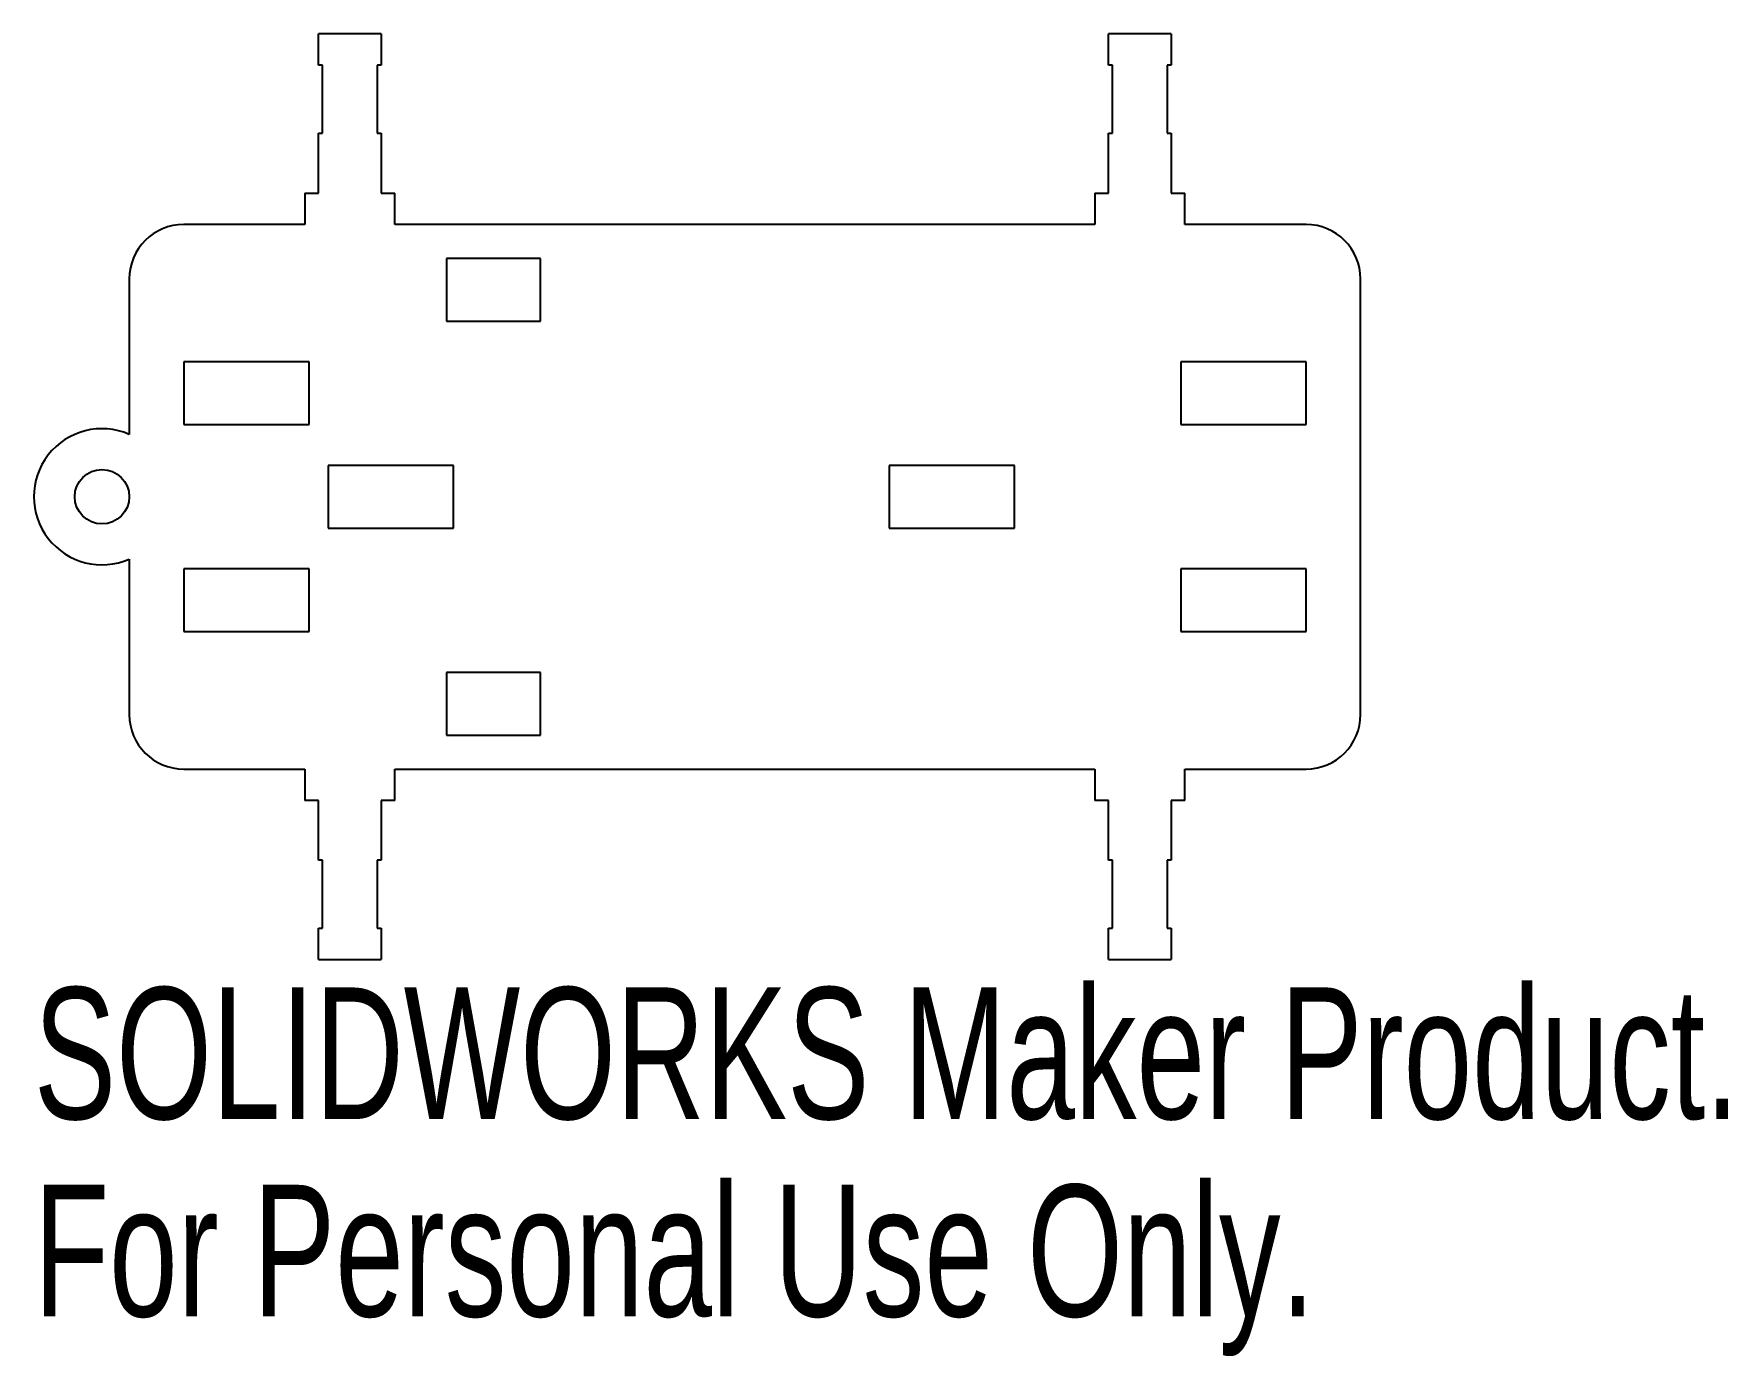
# Model space of a CAD drawing. Header units: millimetres. Extents: x -26.1 to 36.1, y -31.6 to 17.
import ezdxf

# ---------------------------------------------------------------- set-up
doc = ezdxf.new("R2010")
doc.units = ezdxf.units.MM
doc.styles.add('SLDTEXTSTYLE0', font='TXT', dxfattribs={"width": 0.7})

msp = doc.modelspace()

# ---------------------------------------------------------------- linework, layer by layer
at = {"color": 7, "linetype": 'Continuous', "lineweight": 25}
for p, q in [((-15.65, 15.85), (-15.65, 17)), ((-13.35, 17), (-15.65, 17)), ((-13.35, 17), (-13.35, 15.85)), ((13.35, 15.85), (13.35, 17)), ((15.65, 17), (13.35, 17)), ((15.65, 17), (15.65, 15.85)), ((-15.5, 15.85), (-15.65, 15.85)), ((-15.5, 13.35), (-15.5, 15.85)), ((-13.35, 15.85), (-13.5, 15.85)), ((-13.5, 15.85), (-13.5, 13.35)), ((13.5, 15.85), (13.35, 15.85)), ((13.5, 13.35), (13.5, 15.85)), ((15.65, 15.85), (15.5, 15.85)), ((15.5, 15.85), (15.5, 13.35)), ((-15.65, 11.15), (-15.65, 13.35)), ((-15.65, 13.35), (-15.5, 13.35)), ((-13.5, 13.35), (-13.35, 13.35)), ((-13.35, 13.35), (-13.35, 11.15)), ((13.35, 11.15), (13.35, 13.35)), ((13.35, 13.35), (13.5, 13.35)), ((15.5, 13.35), (15.65, 13.35)), ((15.65, 13.35), (15.65, 11.15)), ((-16.15, 11.15), (-16.15, 10)), ((-16.15, 11.15), (-15.65, 11.15)), ((-13.35, 11.15), (-12.85, 11.15)), ((-12.85, 10), (-12.85, 11.15)), ((12.85, 11.15), (12.85, 10)), ((12.85, 11.15), (13.35, 11.15)), ((15.65, 11.15), (16.15, 11.15)), ((16.15, 10), (16.15, 11.15)), ((-16.15, 10), (-20.6, 10)), ((12.85, 10), (-12.85, 10)), ((20.6, 10), (16.15, 10)), ((-7.5, 8.75), (-10.95, 8.75)), ((-10.95, 8.75), (-10.95, 6.45)), ((-7.5, 6.45), (-7.5, 8.75)), ((-22.6, 8), (-22.6, 2.291)), ((22.6, -8), (22.6, 8)), ((-10.95, 6.45), (-7.5, 6.45)), ((-20.6, 4.95), (-20.6, 2.65)), ((-16, 4.95), (-20.6, 4.95)), ((-16, 2.65), (-16, 4.95)), ((20.6, 4.95), (16, 4.95)), ((16, 4.95), (16, 2.65)), ((20.6, 2.65), (20.6, 4.95)), ((-20.6, 2.65), (-16, 2.65)), ((16, 2.65), (20.6, 2.65)), ((-15.3, 1.15), (-15.3, -1.15)), ((-10.7, 1.15), (-15.3, 1.15)), ((-10.7, -1.15), (-10.7, 1.15)), ((5.3, 1.15), (5.3, -1.15)), ((9.9, 1.15), (5.3, 1.15)), ((9.9, -1.15), (9.9, 1.15)), ((-15.3, -1.15), (-10.7, -1.15)), ((5.3, -1.15), (9.9, -1.15)), ((-22.6, -2.291), (-22.6, -8)), ((-16, -2.65), (-20.6, -2.65)), ((-20.6, -2.65), (-20.6, -4.95)), ((-16, -4.95), (-16, -2.65)), ((20.6, -2.65), (16, -2.65)), ((16, -2.65), (16, -4.95)), ((20.6, -4.95), (20.6, -2.65)), ((-20.6, -4.95), (-16, -4.95)), ((16, -4.95), (20.6, -4.95)), ((-7.5, -6.45), (-10.95, -6.45)), ((-10.95, -6.45), (-10.95, -8.75)), ((-7.5, -8.75), (-7.5, -6.45)), ((-10.95, -8.75), (-7.5, -8.75)), ((-20.6, -10), (-16.15, -10)), ((-16.15, -10), (-16.15, -11.15)), ((-12.85, -10), (12.85, -10)), ((-12.85, -11.15), (-12.85, -10)), ((12.85, -10), (12.85, -11.15)), ((16.15, -10), (20.6, -10)), ((16.15, -11.15), (16.15, -10)), ((-15.65, -11.15), (-16.15, -11.15)), ((-15.65, -13.35), (-15.65, -11.15)), ((-12.85, -11.15), (-13.35, -11.15)), ((-13.35, -11.15), (-13.35, -13.35)), ((13.35, -11.15), (12.85, -11.15)), ((13.35, -13.35), (13.35, -11.15)), ((16.15, -11.15), (15.65, -11.15)), ((15.65, -11.15), (15.65, -13.35)), ((-15.5, -13.35), (-15.65, -13.35)), ((-15.5, -15.85), (-15.5, -13.35)), ((-13.35, -13.35), (-13.5, -13.35)), ((-13.5, -13.35), (-13.5, -15.85)), ((13.5, -13.35), (13.35, -13.35)), ((13.5, -15.85), (13.5, -13.35)), ((15.65, -13.35), (15.5, -13.35)), ((15.5, -13.35), (15.5, -15.85)), ((-15.65, -15.85), (-15.5, -15.85)), ((-15.65, -17), (-15.65, -15.85)), ((-13.5, -15.85), (-13.35, -15.85)), ((-13.35, -15.85), (-13.35, -17)), ((13.35, -15.85), (13.5, -15.85)), ((13.35, -17), (13.35, -15.85)), ((15.5, -15.85), (15.65, -15.85)), ((15.65, -15.85), (15.65, -17)), ((-15.65, -17), (-13.35, -17)), ((13.35, -17), (15.65, -17))]:
    msp.add_line(p, q, dxfattribs=at)
msp.add_circle((-23.6, 0), 1, dxfattribs=at)
for centre, radius, start, end in [((-20.6, 8), 2, 90, 180), ((20.6, 8), 2, 0, 90), ((-23.6, 0), 2.5, 66.42182, 293.57818), ((-20.6, -8), 2, 180, 270), ((20.6, -8), 2, 270, 0)]:
    msp.add_arc(centre, radius, start, end, dxfattribs=at)

# ---------------------------------------------------------------- texts
at = {"color": 7, "linetype": 'Continuous', "char_height": 4.83362, "attachment_point": 1, "style": 'SLDTEXTSTYLE0'}
for s, insert in [('SOLIDWORKS Maker Product.', (-26.1, -18.02)), ('For Personal Use Only.', (-26.1, -25.27))]:
    msp.add_mtext(s, dxfattribs=dict(at, insert=insert))

doc.saveas('drawing.dxf')
